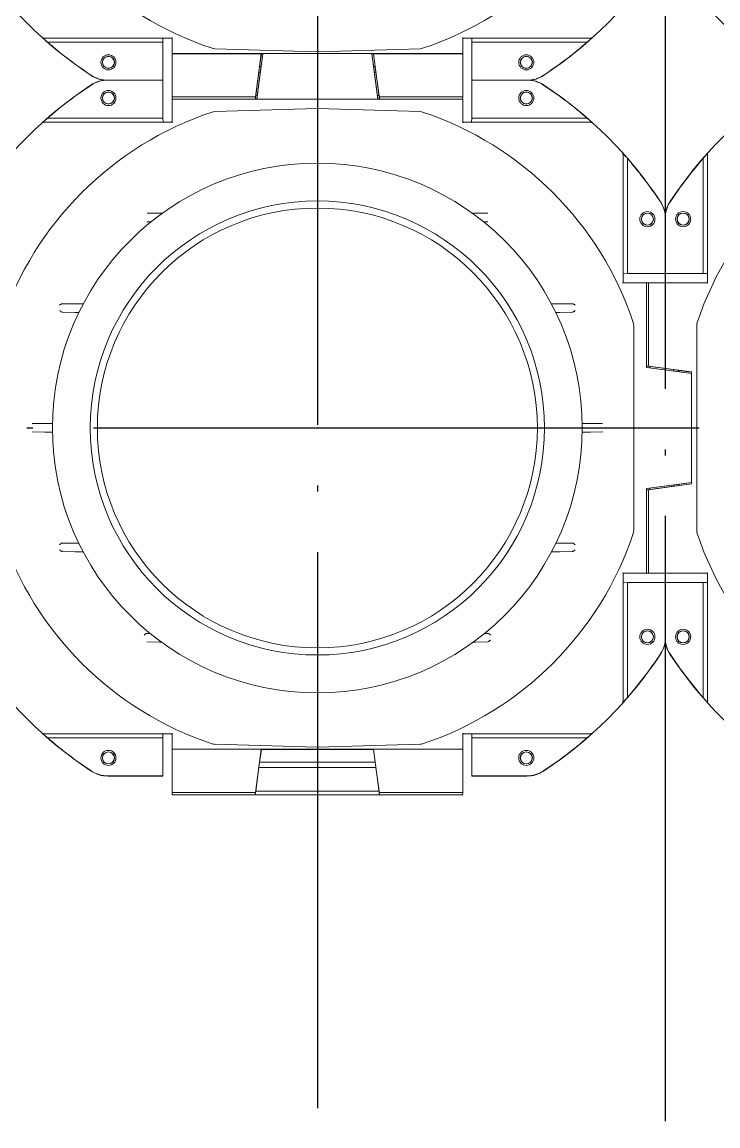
# Model space of a CAD drawing. Extents: x 3213259 to 3716512, y 332899 to 392399.
# Drawn here: x 3423838 to 3424527, y 370825 to 371919 of the extents above; entities that cross this region are included whole.
import ezdxf

# ---------------------------------------------------------------- set-up
doc = ezdxf.new("R2010")
doc.units = 0
doc.header["$LTSCALE"] = 1000
doc.header["$MEASUREMENT"] = 0
doc.linetypes.add('DOTE', pattern=[2.42, 2, -0.2, 0.02, -0.2])
doc.layers.add('DOTE', color=1, linetype='DOTE')
doc.layers.add('Visible Edges(Roxtec)', color=7, linetype='Continuous', lineweight=18)

msp = doc.modelspace()

# ---------------------------------------------------------------- linework, layer by layer
at = {"layer": 'DOTE', "ltscale": 0.3}
msp.add_line((3422456.723, 371516.865), (3428222.872, 371516.865), dxfattribs=at)
for points in [[(3424475.211, 373607.691), (3424475.211, 370227.465)], [(3424130.511, 373571.864), (3424130.511, 370842.691)]]:
    msp.add_lwpolyline(points, dxfattribs=at)
at = {"layer": 'Visible Edges(Roxtec)'}
for p, q in [((3423858.68, 371903.265), (3423858.71, 371903.265)), ((3423858.71, 371903.265), (3423986.511, 371903.265)), ((3423977.511, 371903.185), (3423977.511, 371903.265)), ((3423977.511, 371903.185), (3423977.511, 371899.108)), ((3423986.511, 371887.849), (3423986.511, 371903.865)), ((3424274.511, 371887.849), (3424274.511, 371903.865)), ((3424274.511, 371903.265), (3424402.312, 371903.265)), ((3424283.511, 371903.265), (3424283.511, 371903.185)), ((3424283.511, 371899.108), (3424283.511, 371903.185)), ((3424402.312, 371903.265), (3424402.342, 371903.265)), ((3423977.511, 371899.108), (3423863.19, 371899.108)), ((3423977.511, 371899.108), (3423977.511, 371895.124)), ((3423977.511, 371895.124), (3423977.511, 371894.605)), ((3423977.511, 371894.605), (3423977.511, 371861.448)), ((3424028.784, 371892.727), (3424130.249, 371889.773)), ((3424130.773, 371889.773), (3424232.237, 371892.727)), ((3424283.511, 371895.124), (3424283.511, 371899.108)), ((3424283.511, 371899.108), (3424397.831, 371899.108)), ((3424283.511, 371894.605), (3424283.511, 371895.124)), ((3424283.511, 371861.448), (3424283.511, 371894.605)), ((3423986.511, 371887.849), (3424130.511, 371887.871)), ((3423986.511, 371887.849), (3423986.537, 371887.822)), ((3423986.537, 371887.822), (3424074.873, 371887.822)), ((3423986.537, 371887.822), (3423986.537, 371845.065)), ((3424069.172, 371845.065), (3424074.873, 371887.822)), ((3424070.655, 371842.86), (3424076.65, 371887.822)), ((3424075.011, 371887.665), (3424073.331, 371875.065)), ((3424074.873, 371887.822), (3424075.011, 371887.665)), ((3424075.511, 371880.465), (3424074.911, 371875.965)), ((3424075.011, 371887.665), (3424076.598, 371887.665)), ((3424075.511, 371880.465), (3424076.617, 371887.793)), ((3424130.511, 371887.871), (3424274.511, 371887.849)), ((3424184.371, 371887.822), (3424190.366, 371842.86)), ((3424184.405, 371887.793), (3424185.511, 371880.465)), ((3424184.424, 371887.665), (3424186.011, 371887.665)), ((3424186.111, 371875.965), (3424185.511, 371880.465)), ((3424186.011, 371887.665), (3424186.148, 371887.822)), ((3424187.691, 371875.065), (3424186.011, 371887.665)), ((3424186.148, 371887.822), (3424274.484, 371887.822)), ((3424186.148, 371887.822), (3424191.849, 371845.065)), ((3424274.511, 371887.849), (3424274.484, 371887.822)), ((3424274.484, 371845.065), (3424274.484, 371887.822)), ((3424072.558, 371869.665), (3424069.438, 371846.265)), ((3424074.964, 371875.965), (3424070.564, 371842.965)), ((3424073.331, 371875.065), (3424072.558, 371869.665)), ((3424072.558, 371869.665), (3424074.124, 371869.665)), ((3424074.844, 371875.065), (3424073.331, 371875.065)), ((3424074.911, 371875.965), (3424074.964, 371875.965)), ((3424186.058, 371875.965), (3424186.111, 371875.965)), ((3424190.458, 371842.965), (3424186.058, 371875.965)), ((3424187.691, 371875.065), (3424186.178, 371875.065)), ((3424186.898, 371869.665), (3424188.464, 371869.665)), ((3424188.464, 371869.665), (3424187.691, 371875.065)), ((3424191.584, 371846.265), (3424188.464, 371869.665)), ((3423922.923, 371861.682), (3423977.511, 371861.682)), ((3423977.511, 371861.448), (3423922.923, 371861.448)), ((3423977.511, 371861.682), (3423977.511, 371828.525)), ((3424283.511, 371828.525), (3424283.511, 371861.682)), ((3424283.511, 371861.682), (3424338.098, 371861.682)), ((3424338.098, 371861.448), (3424283.511, 371861.448)), ((3424069.172, 371845.065), (3423986.537, 371845.065)), ((3423986.537, 371845.065), (3423986.575, 371842.898)), ((3424068.922, 371842.898), (3424069.172, 371845.065)), ((3424069.438, 371846.265), (3424069.056, 371842.965)), ((3424071.004, 371846.265), (3424069.438, 371846.265)), ((3424191.584, 371846.265), (3424190.018, 371846.265)), ((3424191.965, 371842.965), (3424191.584, 371846.265)), ((3424191.849, 371845.065), (3424192.1, 371842.898)), ((3424274.484, 371845.065), (3424191.849, 371845.065)), ((3424274.446, 371842.898), (3424274.484, 371845.065)), ((3423986.511, 371842.834), (3423986.575, 371842.898)), ((3423986.511, 371842.834), (3423986.511, 371819.265)), ((3423986.511, 371842.834), (3424130.511, 371842.812)), ((3424068.998, 371842.965), (3424070.564, 371842.965)), ((3424070.564, 371842.965), (3424070.655, 371842.86)), ((3424070.655, 371842.86), (3424190.366, 371842.86)), ((3424130.511, 371842.812), (3424274.511, 371842.834)), ((3424190.366, 371842.86), (3424190.458, 371842.965)), ((3424190.458, 371842.965), (3424192.024, 371842.965)), ((3424274.511, 371842.834), (3424274.446, 371842.898)), ((3424274.511, 371842.834), (3424274.511, 371819.265)), ((3423977.511, 371824.022), (3423863.19, 371824.022)), ((3423977.511, 371828.525), (3423977.511, 371828.006)), ((3423977.511, 371828.006), (3423977.511, 371824.022)), ((3423977.511, 371824.022), (3423977.757, 371819.945)), ((3424130.249, 371833.357), (3424028.784, 371830.403)), ((3424232.237, 371830.403), (3424130.773, 371833.357)), ((3424283.264, 371819.945), (3424283.511, 371824.022)), ((3424283.511, 371828.006), (3424283.511, 371828.525)), ((3424283.511, 371824.022), (3424283.511, 371828.006)), ((3424283.511, 371824.022), (3424397.831, 371824.022)), ((3423858.71, 371819.865), (3423858.68, 371819.865)), ((3423986.511, 371819.865), (3423858.71, 371819.865)), ((3424402.312, 371819.865), (3424274.511, 371819.865)), ((3424402.342, 371819.865), (3424402.312, 371819.865)), ((3424433.511, 371788.673), (3424433.511, 371788.696)), ((3424433.511, 371660.867), (3424433.511, 371788.673)), ((3424437.668, 371669.865), (3424437.668, 371784.185)), ((3424512.754, 371669.865), (3424512.754, 371784.185)), ((3424516.911, 371788.696), (3424516.911, 371788.673)), ((3424516.911, 371788.673), (3424516.911, 371660.867)), ((3423974.195, 371729.629), (3423961.739, 371729.629)), ((3423974.195, 371729.629), (3423976.765, 371729.629)), ((3424284.256, 371729.629), (3424286.826, 371729.629)), ((3424299.283, 371729.629), (3424286.826, 371729.629)), ((3423961.7, 371721.147), (3423965.537, 371721.046)), ((3424295.484, 371721.046), (3424299.322, 371721.147)), ((3424475.094, 371669.865), (3424475.094, 371724.452)), ((3424475.327, 371724.452), (3424475.327, 371669.865)), ((3424449.111, 371660.865), (3424432.916, 371660.867)), ((3424437.668, 371669.865), (3424433.591, 371669.618)), ((3424441.651, 371669.865), (3424437.668, 371669.865)), ((3424442.171, 371669.865), (3424441.651, 371669.865)), ((3424475.327, 371669.865), (3424442.171, 371669.865)), ((3424456.506, 371660.865), (3424449.111, 371660.865)), ((3424456.506, 371576.72), (3424456.506, 371660.865)), ((3424456.506, 371660.865), (3424456.544, 371660.827)), ((3424458.711, 371660.865), (3424456.544, 371660.827)), ((3424501.311, 371660.865), (3424458.711, 371660.865)), ((3424458.711, 371578.045), (3424458.711, 371660.865)), ((3424508.251, 371669.865), (3424475.094, 371669.865)), ((3424501.311, 371660.865), (3424517.506, 371660.867)), ((3424508.77, 371669.865), (3424508.251, 371669.865)), ((3424512.754, 371669.865), (3424508.77, 371669.865)), ((3424516.83, 371669.865), (3424512.754, 371669.865)), ((3424516.83, 371669.865), (3424516.911, 371669.865)), ((3423878.041, 371640.023), (3423877.742, 371640.023)), ((3423890.718, 371640.023), (3423878.041, 371640.023)), ((3423890.718, 371640.023), (3423894.927, 371640.023)), ((3423898.695, 371640.023), (3423894.927, 371640.023)), ((3424366.095, 371640.023), (3424362.326, 371640.023)), ((3424366.095, 371640.023), (3424370.303, 371640.023)), ((3424382.98, 371640.023), (3424370.303, 371640.023)), ((3424383.28, 371640.023), (3424382.98, 371640.023)), ((3423877.702, 371631.747), (3423877.701, 371631.747)), ((3423877.702, 371631.747), (3423878.002, 371631.739)), ((3423878.002, 371631.739), (3423890.679, 371631.407)), ((3423894.274, 371631.313), (3423890.679, 371631.407)), ((3424370.342, 371631.407), (3424366.748, 371631.313)), ((3424370.342, 371631.407), (3424383.02, 371631.739)), ((3424383.02, 371631.739), (3424383.319, 371631.747)), ((3424383.32, 371631.747), (3424383.319, 371631.747)), ((3424444.011, 371415.274), (3424444.011, 371618.456)), ((3424506.411, 371618.456), (3424506.411, 371415.274)), ((3424456.611, 371576.812), (3424456.506, 371576.72)), ((3424456.506, 371576.72), (3424501.311, 371570.746)), ((3424456.544, 371578.296), (3424458.711, 371578.045)), ((3424456.611, 371578.219), (3424456.611, 371576.812)), ((3424459.911, 371577.779), (3424456.611, 371578.161)), ((3424489.611, 371572.412), (3424456.611, 371576.812)), ((3424458.711, 371578.045), (3424501.311, 371572.365)), ((3424459.911, 371576.372), (3424459.911, 371577.779)), ((3424483.311, 371574.659), (3424459.911, 371577.779)), ((3424483.311, 371574.659), (3424483.311, 371573.252)), ((3424488.711, 371573.886), (3424483.311, 371574.659)), ((3424501.154, 371572.227), (3424488.711, 371573.886)), ((3424488.711, 371572.532), (3424488.711, 371573.886)), ((3424489.611, 371572.465), (3424489.611, 371572.412)), ((3424494.111, 371571.865), (3424489.611, 371572.465)), ((3424501.279, 371570.783), (3424494.111, 371571.865)), ((3424501.311, 371572.365), (3424501.154, 371572.227)), ((3424501.154, 371572.227), (3424501.154, 371570.802)), ((3424501.311, 371461.365), (3424501.311, 371572.365)), ((3423860.42, 371521.365), (3423847.865, 371521.365)), ((3423860.42, 371521.365), (3423864.629, 371521.365)), ((3423868.049, 371521.365), (3423864.629, 371521.365)), ((3424396.393, 371521.365), (3424392.972, 371521.365)), ((3424396.393, 371521.365), (3424400.601, 371521.365)), ((3424413.156, 371521.365), (3424400.601, 371521.365)), ((3423847.826, 371513.158), (3423860.381, 371512.829)), ((3423864.589, 371512.719), (3423860.381, 371512.829)), ((3423864.589, 371512.719), (3423868.045, 371512.628)), ((3424392.977, 371512.628), (3424396.432, 371512.719)), ((3424400.641, 371512.829), (3424396.432, 371512.719)), ((3424400.641, 371512.829), (3424413.196, 371513.158)), ((3424501.311, 371462.983), (3424456.506, 371457.009)), ((3424494.111, 371461.865), (3424501.279, 371462.947)), ((3424501.154, 371462.928), (3424501.154, 371461.502)), ((3424456.506, 371372.865), (3424456.506, 371457.009)), ((3424456.506, 371457.009), (3424456.611, 371456.918)), ((3424458.711, 371455.685), (3424456.544, 371455.434)), ((3424456.611, 371456.918), (3424489.611, 371461.318)), ((3424456.611, 371456.918), (3424456.611, 371455.511)), ((3424456.611, 371455.569), (3424459.911, 371455.951)), ((3424501.311, 371461.365), (3424458.711, 371455.685)), ((3424458.711, 371372.865), (3424458.711, 371455.685)), ((3424459.911, 371455.951), (3424483.311, 371459.071)), ((3424459.911, 371455.951), (3424459.911, 371457.358)), ((3424483.311, 371460.478), (3424483.311, 371459.071)), ((3424483.311, 371459.071), (3424488.711, 371459.843)), ((3424488.711, 371459.843), (3424501.154, 371461.502)), ((3424488.711, 371459.843), (3424488.711, 371461.198)), ((3424489.611, 371461.265), (3424494.111, 371461.865)), ((3424489.611, 371461.318), (3424489.611, 371461.265)), ((3424501.154, 371461.502), (3424501.311, 371461.365)), ((3423878.041, 371402.707), (3423877.742, 371402.707)), ((3423890.718, 371402.707), (3423878.041, 371402.707)), ((3423890.718, 371402.707), (3423894.133, 371402.707)), ((3424366.888, 371402.707), (3424370.303, 371402.707)), ((3424382.98, 371402.707), (3424370.303, 371402.707)), ((3424383.28, 371402.707), (3424382.98, 371402.707)), ((3423877.702, 371394.557), (3423877.701, 371394.557)), ((3423877.702, 371394.557), (3423878.002, 371394.549)), ((3423878.002, 371394.549), (3423890.679, 371394.217)), ((3423894.888, 371394.107), (3423890.679, 371394.217)), ((3423894.888, 371394.107), (3423898.534, 371394.011)), ((3424362.487, 371394.011), (3424366.134, 371394.107)), ((3424370.342, 371394.217), (3424366.134, 371394.107)), ((3424370.342, 371394.217), (3424383.02, 371394.549)), ((3424383.02, 371394.549), (3424383.319, 371394.557)), ((3424383.32, 371394.557), (3424383.319, 371394.557)), ((3424449.111, 371372.865), (3424432.916, 371372.862)), ((3424433.511, 371245.057), (3424433.511, 371372.863)), ((3424433.591, 371364.111), (3424437.668, 371363.865)), ((3424437.668, 371363.865), (3424437.668, 371249.544)), ((3424437.668, 371363.865), (3424441.651, 371363.865)), ((3424441.651, 371363.865), (3424442.171, 371363.865)), ((3424442.171, 371363.865), (3424475.327, 371363.865)), ((3424449.111, 371372.865), (3424456.506, 371372.865)), ((3424456.544, 371372.903), (3424456.506, 371372.865)), ((3424456.544, 371372.903), (3424458.711, 371372.865)), ((3424458.711, 371372.865), (3424501.311, 371372.865)), ((3424475.094, 371309.277), (3424475.094, 371363.865)), ((3424475.094, 371363.865), (3424508.251, 371363.865)), ((3424475.327, 371363.865), (3424475.327, 371309.277)), ((3424501.311, 371372.865), (3424517.506, 371372.862)), ((3424508.251, 371363.865), (3424508.77, 371363.865)), ((3424508.77, 371363.865), (3424512.754, 371363.865)), ((3424512.754, 371363.865), (3424516.83, 371363.865)), ((3424512.754, 371363.865), (3424512.754, 371249.544)), ((3424516.911, 371363.865), (3424516.83, 371363.865)), ((3424516.911, 371372.863), (3424516.911, 371245.057)), ((3423961.701, 371313.101), (3423961.401, 371313.101)), ((3423965.022, 371313.101), (3423961.701, 371313.101)), ((3424299.321, 371313.101), (3424295.999, 371313.101)), ((3424299.62, 371313.101), (3424299.321, 371313.101)), ((3423961.7, 371304.963), (3423974.156, 371304.637)), ((3423976.096, 371304.586), (3423974.156, 371304.637)), ((3424286.866, 371304.637), (3424284.926, 371304.586)), ((3424286.866, 371304.637), (3424299.322, 371304.963)), ((3424433.511, 371245.034), (3424433.511, 371245.057)), ((3424516.911, 371245.057), (3424516.911, 371245.034)), ((3423858.68, 371213.865), (3423858.71, 371213.865)), ((3423858.71, 371213.865), (3423986.511, 371213.865)), ((3423977.511, 371213.785), (3423977.511, 371213.865)), ((3423977.511, 371213.785), (3423977.511, 371209.708)), ((3423986.511, 371198.449), (3423986.511, 371214.465)), ((3424274.511, 371198.449), (3424274.511, 371214.465)), ((3424274.511, 371213.865), (3424402.312, 371213.865)), ((3424283.511, 371213.865), (3424283.511, 371213.785)), ((3424283.511, 371209.708), (3424283.511, 371213.785)), ((3424402.312, 371213.865), (3424402.342, 371213.865)), ((3423977.511, 371209.708), (3423863.19, 371209.708)), ((3423977.511, 371209.708), (3423977.511, 371205.724)), ((3423977.511, 371205.724), (3423977.511, 371205.205)), ((3423977.511, 371205.205), (3423977.511, 371172.048)), ((3424028.784, 371203.327), (3424130.249, 371200.373)), ((3424130.773, 371200.373), (3424232.237, 371203.327)), ((3424283.511, 371205.724), (3424283.511, 371209.708)), ((3424283.511, 371209.708), (3424397.831, 371209.708)), ((3424283.511, 371205.205), (3424283.511, 371205.724)), ((3424283.511, 371172.048), (3424283.511, 371205.205)), ((3423986.511, 371198.449), (3424130.511, 371198.471)), ((3423986.511, 371198.449), (3423986.537, 371198.422)), ((3423986.537, 371198.422), (3424074.873, 371198.422)), ((3423986.537, 371198.422), (3423986.537, 371155.665)), ((3424069.172, 371155.665), (3424074.873, 371198.422)), ((3424075.011, 371198.265), (3424073.331, 371185.665)), ((3424074.873, 371198.422), (3424075.011, 371198.265)), ((3424075.011, 371198.265), (3424186.011, 371198.265)), ((3424130.511, 371198.471), (3424274.511, 371198.449)), ((3424186.011, 371198.265), (3424186.148, 371198.422)), ((3424187.691, 371185.665), (3424186.011, 371198.265)), ((3424186.148, 371198.422), (3424274.484, 371198.422)), ((3424186.148, 371198.422), (3424191.849, 371155.665)), ((3424274.511, 371198.449), (3424274.484, 371198.422)), ((3424274.484, 371155.665), (3424274.484, 371198.422)), ((3424072.558, 371180.265), (3424069.438, 371156.865)), ((3424073.331, 371185.665), (3424072.558, 371180.265)), ((3424072.558, 371180.265), (3424188.464, 371180.265)), ((3424187.691, 371185.665), (3424073.331, 371185.665)), ((3424188.464, 371180.265), (3424187.691, 371185.665)), ((3424191.584, 371156.865), (3424188.464, 371180.265)), ((3423977.511, 371172.048), (3423922.923, 371172.048)), ((3423977.511, 371171.865), (3423922.923, 371171.865)), ((3423977.511, 371171.865), (3423977.511, 371172.048)), ((3424283.511, 371172.048), (3424283.511, 371171.865)), ((3424338.098, 371172.048), (3424283.511, 371172.048)), ((3424338.098, 371171.865), (3424283.511, 371171.865)), ((3424069.438, 371156.865), (3424069.021, 371153.265)), ((3424191.584, 371156.865), (3424069.438, 371156.865)), ((3424192, 371153.265), (3424191.584, 371156.865)), ((3424069.172, 371155.665), (3423986.537, 371155.665)), ((3423986.537, 371155.665), (3423986.579, 371153.265)), ((3424061.211, 371153.265), (3423986.579, 371153.265)), ((3424061.211, 371153.265), (3424068.895, 371153.265)), ((3424068.895, 371153.265), (3424069.172, 371155.665)), ((3424068.895, 371153.265), (3424069.021, 371153.265)), ((3424069.021, 371153.265), (3424192, 371153.265)), ((3424191.849, 371155.665), (3424192.127, 371153.265)), ((3424274.484, 371155.665), (3424191.849, 371155.665)), ((3424192, 371153.265), (3424192.127, 371153.265)), ((3424192.127, 371153.265), (3424199.811, 371153.265)), ((3424274.442, 371153.265), (3424199.811, 371153.265)), ((3424274.442, 371153.265), (3424274.484, 371155.665))]:
    msp.add_line(p, q, dxfattribs=at)
for centre, radius in [((3423923.511, 371879.265), 7.5), ((3423923.511, 371879.265), 6), ((3423923.511, 371879.265), 5.88), ((3424337.511, 371879.265), 7.5), ((3424337.511, 371879.265), 6), ((3424337.511, 371879.265), 5.88), ((3423923.511, 371843.865), 7.5), ((3423923.511, 371843.865), 6), ((3423923.511, 371843.865), 5.88), ((3424337.511, 371843.865), 7.5), ((3424337.511, 371843.865), 6), ((3424337.511, 371843.865), 5.88), ((3424130.511, 371516.865), 262.5), ((3424130.511, 371516.865), 225), ((3424130.511, 371516.865), 217.95), ((3424457.511, 371723.865), 7.5), ((3424457.511, 371723.865), 6), ((3424457.511, 371723.865), 5.88), ((3424492.911, 371723.865), 7.5), ((3424492.911, 371723.865), 6), ((3424492.911, 371723.865), 5.88), ((3424457.511, 371309.865), 7.5), ((3424457.511, 371309.865), 6), ((3424457.511, 371309.865), 5.88), ((3424492.911, 371309.865), 7.5), ((3424492.911, 371309.865), 6), ((3424492.911, 371309.865), 5.88), ((3423923.511, 371189.865), 7.5), ((3423923.511, 371189.865), 6), ((3423923.511, 371189.865), 5.88), ((3424337.511, 371189.865), 7.5), ((3424337.511, 371189.865), 6), ((3424337.511, 371189.865), 5.88)]:
    msp.add_circle(centre, radius, dxfattribs=at)
for centre, radius, start, end in [((3424130.511, 372206.265), 330, 198.450374, 251.573396), ((3424130.511, 372206.265), 330, 288.426604, 341.549626), ((3424819.911, 372206.265), 330, 198.450374, 251.573396), ((3424130.511, 372206.265), 407.25, 213.385197, 236.614803), ((3424130.511, 372206.265), 407.25, 303.385197, 326.614803), ((3424819.911, 372206.265), 407.25, 213.385197, 236.614803), ((3424130.511, 372206.265), 407.067, 229.962582, 236.614803), ((3424029.046, 371901.723), 9, 251.573396, 268.33235), ((3424130.511, 371898.769), 9, 268.33235, 270.000003), ((3424130.511, 371898.769), 9, 270.000003, 271.66765), ((3424231.976, 371901.723), 9, 271.66765, 288.426604), ((3424130.511, 372206.265), 407.067, 303.385197, 310.037418), ((3424130.511, 371516.865), 407.25, 123.385197, 146.614803), ((3424130.511, 371516.865), 407.067, 123.385197, 130.037418), ((3423922.923, 371891.265), 30, 236.614803, 261.890386), ((3423922.923, 371831.865), 30, 98.109614, 123.385197), ((3423922.923, 371891.265), 29.817, 236.614803, 270), ((3423922.923, 371831.865), 29.817, 90, 123.385197), ((3424338.098, 371891.265), 29.817, 270, 303.385197), ((3424338.098, 371831.865), 29.817, 56.614803, 90), ((3424338.098, 371891.265), 30, 278.109614, 303.385197), ((3424338.098, 371831.865), 30, 56.614803, 81.890386), ((3424130.511, 371516.865), 407.067, 49.962582, 56.614803), ((3424130.511, 371516.865), 407.25, 33.385197, 56.614803), ((3424819.911, 371516.865), 407.25, 123.385197, 146.614803), ((3424130.511, 371516.865), 330, 108.426604, 161.549626), ((3424029.046, 371821.407), 9, 91.66765, 108.426604), ((3424130.511, 371824.361), 9, 89.999997, 91.66765), ((3424130.511, 371824.361), 9, 88.33235, 89.999997), ((3424231.976, 371821.407), 9, 71.573396, 88.33235), ((3424130.511, 371516.865), 330, 18.450374, 71.573396), ((3424819.911, 371516.865), 330, 108.426604, 161.549626), ((3424130.511, 371516.865), 407.067, 33.385197, 40.037418), ((3424819.911, 371516.865), 407.067, 139.962582, 146.614803), ((3424445.511, 371724.452), 29.817, 0, 33.385197), ((3424445.511, 371724.452), 30, 8.109614, 33.385197), ((3424504.911, 371724.452), 29.817, 146.614803, 180), ((3424504.911, 371724.452), 30, 146.614803, 171.890386), ((3424435.011, 371618.456), 9, 0, 18.450374), ((3424515.411, 371618.456), 9, 161.549626, 180), ((3424130.511, 371516.865), 330, 198.450374, 251.573396), ((3424130.511, 371516.865), 330, 288.426604, 341.549626), ((3424435.011, 371415.274), 9, 341.549626, 0), ((3424515.411, 371415.274), 9, 180, 198.450374), ((3424819.911, 371516.865), 330, 198.450374, 251.573396), ((3424445.511, 371309.277), 29.817, 326.614803, 0), ((3424504.911, 371309.277), 29.817, 180, 213.385197), ((3424445.511, 371309.277), 30, 326.614803, 351.890386), ((3424504.911, 371309.277), 30, 188.109614, 213.385197), ((3424130.511, 371516.865), 407.25, 213.385197, 236.614803), ((3424130.511, 371516.865), 407.25, 303.385197, 326.614803), ((3424130.511, 371516.865), 407.067, 319.962582, 326.614803), ((3424819.911, 371516.865), 407.25, 213.385197, 236.614803), ((3424819.911, 371516.865), 407.067, 213.385197, 220.037418), ((3424130.511, 371516.865), 407.067, 229.962582, 236.614803), ((3424029.046, 371212.323), 9, 251.573396, 268.33235), ((3424130.511, 371209.369), 9, 268.33235, 270.000003), ((3424130.511, 371209.369), 9, 270.000003, 271.66765), ((3424231.976, 371212.323), 9, 271.66765, 288.426604), ((3424130.511, 371516.865), 407.067, 303.385197, 310.037418), ((3423922.923, 371201.865), 30, 236.614803, 270), ((3423922.923, 371201.865), 29.817, 236.614803, 270), ((3424338.098, 371201.865), 29.817, 270, 303.385197), ((3424338.098, 371201.865), 30, 270, 303.385197)]:
    msp.add_arc(centre, radius, start, end, dxfattribs=at)
for centre, major_axis, ratio, start_param, end_param in [((3423859.374, 371902.643), (0.694, -0.622), 0.01147245, 3.12909082, 3.64277929), ((3423857.57, 371904.287), (1.14, -1.022), 0.00892803, 6.27322771, 6.29106292), ((3424130.511, 372194.224), (0, 398.27), 0.99954288, 2.39022938, 2.40534652), ((3424130.511, 372194.224), (0, 398.27), 0.99954288, 3.87783879, 3.89295593), ((3424401.648, 371902.643), (0.694, 0.622), 0.01147245, 5.78199874, 6.29568722), ((3424403.452, 371904.288), (1.141, 1.023), 0.00892647, 3.13371641, 3.15154848), ((3424130.511, 372218.868), (0, 416.86), 0.99954288, 2.44505528, 2.46008649), ((3424130.511, 372218.868), (0, 416.86), 0.99954288, 3.82309882, 3.83813003), ((3424130.511, 371528.906), (0, 398.27), 0.99954288, 0.73624613, 0.75136327), ((3424130.511, 371504.262), (0, 416.86), 0.99954288, 0.68150616, 0.69653738), ((3424130.511, 371504.262), (0, 416.86), 0.99954288, 5.58664793, 5.60167915), ((3424130.511, 371528.906), (0, 398.27), 0.99954288, 5.53182203, 5.54693917), ((3423859.374, 371820.487), (0.694, 0.622), 0.01147245, 2.6404061, 3.15409457), ((3423857.571, 371818.843), (1.139, 1.022), 0.00893066, 6.2753053, 6.29314582), ((3423977.747, 371820.465), (0.018, -0.6), 0.01743912, 5.75905917, 6.28265787), ((3424283.275, 371820.465), (0.018, 0.6), 0.01743912, 3.14212014, 3.6657188), ((3424401.648, 371820.487), (0.694, -0.622), 0.01147245, 6.27068339, 6.7843719), ((3424403.452, 371818.843), (1.14, -1.022), 0.00892843, 3.13163464, 3.14947062), ((3424434.133, 371788.002), (0.622, -0.694), 0.01147245, 2.64040605, 3.15409461), ((3424142.552, 371516.865), (398.27, 0), 0.99954288, 0.73624613, 0.75136327), ((3424117.908, 371516.865), (416.86, 0), 0.99954288, 0.68150616, 0.69653738), ((3424832.514, 371516.865), (416.86, 0), 0.99954288, 2.44505528, 2.46008649), ((3424807.87, 371516.865), (398.27, 0), 0.99954288, 2.39022938, 2.40534652), ((3424516.289, 371788.002), (0.622, 0.694), 0.01147245, 6.27068339, 6.7843719), ((3424434.111, 371669.629), (-0.6, -0.018), 0.01743912, 5.75905913, 6.28265789), ((3424434.111, 371364.101), (0.6, -0.018), 0.01743912, 3.14212007, 3.66571884), ((3424117.908, 371516.865), (416.86, 0), 0.99954288, 5.58664793, 5.60167915), ((3424832.514, 371516.865), (416.86, 0), 0.99954288, 3.82309882, 3.83813003), ((3424434.133, 371245.728), (0.622, 0.694), 0.01147245, 3.12909074, 3.6427792), ((3424142.552, 371516.865), (398.27, 0), 0.99954288, 5.53182203, 5.54693917), ((3424807.87, 371516.865), (398.27, 0), 0.99954288, 3.87783879, 3.89295593), ((3424516.289, 371245.728), (0.622, -0.694), 0.01147245, 5.78199872, 6.29568722), ((3423859.374, 371213.243), (0.694, -0.622), 0.01147245, 3.12909082, 3.64277925), ((3423857.57, 371214.887), (1.14, -1.022), 0.00892803, 6.27322771, 6.29106292), ((3424130.511, 371504.824), (0, 398.27), 0.99954288, 2.39022938, 2.40534652), ((3424130.511, 371504.824), (0, 398.27), 0.99954288, 3.87783879, 3.89295593), ((3424401.648, 371213.243), (0.694, 0.622), 0.01147245, 5.78199871, 6.29568725), ((3424403.452, 371214.888), (1.141, 1.023), 0.00892647, 3.13371644, 3.15154852), ((3424130.511, 371529.468), (0, 416.86), 0.99954288, 2.44505528, 2.46008649), ((3424130.511, 371529.468), (0, 416.86), 0.99954288, 3.82309882, 3.83813003)]:
    msp.add_ellipse(centre, major_axis=major_axis, ratio=ratio, start_param=start_param, end_param=end_param, dxfattribs=at)
for points, knots in [([(3423858.71, 371903.265), (3423858.71, 371903.266), (3423858.714, 371903.277), (3423858.729, 371903.314), (3423858.739, 371903.341), (3423858.762, 371903.406), (3423858.78, 371903.46), (3423858.832, 371903.595), (3423858.852, 371903.646), (3423858.893, 371903.75), (3423858.913, 371903.805), (3423858.934, 371903.862), (3423858.934, 371903.863), (3423858.935, 371903.865)], [-0.047196533, -0.047196533, -0.047196533, -0.047196533, -0.0349964202, -0.0349964202, -0.0226538962, -0.0226538962, -0.0116623451, -0.0116623451, -0.0058735568, -0.0058735568, 0, 0, 0.0001553249, 0.0001553249, 0.0001553249, 0.0001553249]), ([(3424402.087, 371903.865), (3424402.087, 371903.863), (3424402.088, 371903.862), (3424402.108, 371903.805), (3424402.129, 371903.75), (3424402.169, 371903.646), (3424402.189, 371903.596), (3424402.241, 371903.46), (3424402.259, 371903.406), (3424402.283, 371903.341), (3424402.293, 371903.314), (3424402.307, 371903.277), (3424402.311, 371903.266), (3424402.311, 371903.265)], [-0.0231312, -0.0231312, -0.0231312, -0.0231312, -0.0230553436, -0.0230553436, -0.0201869941, -0.0201869941, -0.017360303, -0.017360303, -0.0119908105, -0.0119908105, -0.0059605972, -0.0059605972, 0, 0, 0, 0]), ([(3423868.65, 371894.605), (3423868.647, 371894.607), (3423868.643, 371894.61), (3423868.548, 371894.69), (3423868.448, 371894.774), (3423868.257, 371894.933), (3423868.166, 371895.008), (3423868.069, 371895.088), (3423868.046, 371895.107), (3423868.024, 371895.124)], [0.1165772341, 0.1165772341, 0.1165772341, 0.1165772341, 0.1169914965, 0.1169914965, 0.1290440038, 0.1290440038, 0.1410965112, 0.1410965112, 0.1449615757, 0.1449615757, 0.1449615757, 0.1449615757]), ([(3424392.997, 371895.124), (3424392.976, 371895.107), (3424392.952, 371895.088), (3424392.855, 371895.008), (3424392.765, 371894.933), (3424392.574, 371894.774), (3424392.474, 371894.69), (3424392.378, 371894.61), (3424392.375, 371894.607), (3424392.372, 371894.605)], [0.0891409818, 0.0891409818, 0.0891409818, 0.0891409818, 0.0930060462, 0.0930060462, 0.1050585536, 0.1050585536, 0.117111061, 0.117111061, 0.1175253233, 0.1175253233, 0.1175253233, 0.1175253233]), ([(3423868.024, 371828.006), (3423868.046, 371828.023), (3423868.069, 371828.042), (3423868.166, 371828.122), (3423868.257, 371828.197), (3423868.448, 371828.356), (3423868.548, 371828.44), (3423868.643, 371828.52), (3423868.647, 371828.522), (3423868.65, 371828.525)], [0.0891409818, 0.0891409818, 0.0891409818, 0.0891409818, 0.0930060462, 0.0930060462, 0.1050585536, 0.1050585536, 0.117111061, 0.117111061, 0.1175253233, 0.1175253233, 0.1175253233, 0.1175253233]), ([(3424392.372, 371828.525), (3424392.375, 371828.522), (3424392.378, 371828.52), (3424392.474, 371828.44), (3424392.574, 371828.356), (3424392.765, 371828.197), (3424392.855, 371828.122), (3424392.952, 371828.042), (3424392.976, 371828.023), (3424392.997, 371828.006)], [0.0385004422, 0.0385004422, 0.0385004422, 0.0385004422, 0.0389147045, 0.0389147045, 0.0509672119, 0.0509672119, 0.0630197192, 0.0630197192, 0.0668847837, 0.0668847837, 0.0668847837, 0.0668847837]), ([(3423858.935, 371819.265), (3423858.934, 371819.266), (3423858.934, 371819.268), (3423858.913, 371819.325), (3423858.893, 371819.379), (3423858.852, 371819.484), (3423858.832, 371819.534), (3423858.78, 371819.67), (3423858.762, 371819.724), (3423858.739, 371819.789), (3423858.729, 371819.816), (3423858.714, 371819.853), (3423858.71, 371819.863), (3423858.71, 371819.865)], [-0.0231304836, -0.0231304836, -0.0231304836, -0.0231304836, -0.0230546101, -0.0230546101, -0.0201864628, -0.0201864628, -0.0173596955, -0.0173596955, -0.0119903355, -0.0119903355, -0.0059603634, -0.0059603634, 0, 0, 0, 0]), ([(3424402.311, 371819.865), (3424402.311, 371819.863), (3424402.307, 371819.853), (3424402.293, 371819.816), (3424402.283, 371819.789), (3424402.259, 371819.724), (3424402.241, 371819.67), (3424402.189, 371819.534), (3424402.169, 371819.484), (3424402.129, 371819.379), (3424402.108, 371819.325), (3424402.088, 371819.268), (3424402.087, 371819.266), (3424402.087, 371819.265)], [-0.0471877408, -0.0471877408, -0.0471877408, -0.0471877408, -0.0349898101, -0.0349898101, -0.0226494841, -0.0226494841, -0.0116600589, -0.0116600589, -0.0058726894, -0.0058726894, 0, 0, 0.0001552562, 0.0001552562, 0.0001552562, 0.0001552562]), ([(3424432.916, 371788.443), (3424432.917, 371788.443), (3424432.919, 371788.444), (3424432.976, 371788.464), (3424433.03, 371788.485), (3424433.135, 371788.526), (3424433.185, 371788.546), (3424433.319, 371788.598), (3424433.373, 371788.617), (3424433.437, 371788.641), (3424433.464, 371788.652), (3424433.5, 371788.667), (3424433.51, 371788.672), (3424433.511, 371788.673)], [-0.0231157801, -0.0231157801, -0.0231157801, -0.0231157801, -0.0230399588, -0.0230399588, -0.0201725462, -0.0201725462, -0.0173465768, -0.0173465768, -0.0119779993, -0.0119779993, -0.0059542023, -0.0059542023, 0, 0, 0, 0]), ([(3424433.511, 371788.673), (3424433.511, 371788.673), (3424433.511, 371788.673), (3424433.511, 371788.673), (3424433.511, 371788.673), (3424433.511, 371788.673)], [0.075897875308, 0.075897875308, 0.075897875308, 0.075897875308, 0.075942466203, 0.075942466203, 0.07620234844, 0.07620234844, 0.07620234844, 0.07620234844]), ([(3424516.911, 371788.673), (3424516.911, 371788.673), (3424516.911, 371788.673), (3424516.911, 371788.673), (3424516.911, 371788.673), (3424516.911, 371788.673)], [-0.07620234844, -0.07620234844, -0.07620234844, -0.07620234844, -0.075942466203, -0.075942466203, -0.075897875308, -0.075897875308, -0.075897875308, -0.075897875308]), ([(3424516.911, 371788.673), (3424516.912, 371788.672), (3424516.922, 371788.667), (3424516.958, 371788.652), (3424516.985, 371788.641), (3424517.048, 371788.617), (3424517.102, 371788.598), (3424517.237, 371788.546), (3424517.287, 371788.526), (3424517.391, 371788.485), (3424517.446, 371788.464), (3424517.503, 371788.444), (3424517.504, 371788.443), (3424517.506, 371788.443)], [-0.04716655, -0.04716655, -0.04716655, -0.04716655, -0.0349772371, -0.0349772371, -0.0226454418, -0.0226454418, -0.0116551681, -0.0116551681, -0.005870289, -0.005870289, 0, 0, 0.0001551788, 0.0001551788, 0.0001551788, 0.0001551788]), ([(3424441.651, 371779.351), (3424441.669, 371779.33), (3424441.688, 371779.307), (3424441.768, 371779.209), (3424441.843, 371779.119), (3424442.002, 371778.928), (3424442.085, 371778.828), (3424442.166, 371778.732), (3424442.168, 371778.729), (3424442.171, 371778.726)], [-0.0668847837, -0.0668847837, -0.0668847837, -0.0668847837, -0.0630197192, -0.0630197192, -0.0509672119, -0.0509672119, -0.0389147045, -0.0389147045, -0.0385004422, -0.0385004422, -0.0385004422, -0.0385004422]), ([(3424508.251, 371778.726), (3424508.253, 371778.729), (3424508.256, 371778.732), (3424508.336, 371778.828), (3424508.42, 371778.928), (3424508.579, 371779.119), (3424508.654, 371779.209), (3424508.734, 371779.307), (3424508.753, 371779.33), (3424508.77, 371779.351)], [-0.0394485314, -0.0394485314, -0.0394485314, -0.0394485314, -0.039034269, -0.039034269, -0.0269817617, -0.0269817617, -0.0149292543, -0.0149292543, -0.0110641898, -0.0110641898, -0.0110641898, -0.0110641898]), ([(3423875.144, 371638.523), (3423875.559, 371638.938), (3423876.067, 371639.429), (3423876.921, 371639.888), (3423877.36, 371640.023), (3423877.742, 371640.023)], [-0.3497791429, -0.3497791429, -0.3497791429, -0.3497791429, -0.2909977333, -0.2909977333, -0.25276612, -0.25276612, -0.25276612, -0.25276612]), ([(3424383.28, 371640.023), (3424383.662, 371640.023), (3424384.101, 371639.888), (3424384.955, 371639.429), (3424385.462, 371638.938), (3424385.878, 371638.523)], [-0.0970130228, -0.0970130228, -0.0970130228, -0.0970130228, -0.0587814096, -0.0587814096, 0, 0, 0, 0]), ([(3423877.702, 371631.747), (3423877.419, 371631.754), (3423877.118, 371631.824), (3423876.503, 371632.099), (3423876.242, 371632.283), (3423875.703, 371632.727), (3423875.415, 371633.03), (3423875.148, 371633.309), (3423875.146, 371633.311), (3423875.144, 371633.314)], [-0.0910255589, -0.0910255589, -0.0910255589, -0.0910255589, -0.0649303492, -0.0649303492, -0.0382878138, -0.0382878138, 0, 0, 0.0003347563, 0.0003347563, 0.0003347563, 0.0003347563]), ([(3424385.878, 371633.314), (3424385.875, 371633.311), (3424385.873, 371633.309), (3424385.606, 371633.03), (3424385.319, 371632.727), (3424384.78, 371632.283), (3424384.518, 371632.099), (3424383.903, 371631.824), (3424383.602, 371631.754), (3424383.319, 371631.747)], [-0.0984733688, -0.0984733688, -0.0984733688, -0.0984733688, -0.0981125494, -0.0981125494, -0.0568437557, -0.0568437557, -0.0281269084, -0.0281269084, 0, 0, 0, 0]), ([(3423875.144, 371401.207), (3423875.559, 371401.623), (3423876.067, 371402.113), (3423876.921, 371402.573), (3423877.36, 371402.707), (3423877.742, 371402.707)], [-0.3497791429, -0.3497791429, -0.3497791429, -0.3497791429, -0.2909977333, -0.2909977333, -0.25276612, -0.25276612, -0.25276612, -0.25276612]), ([(3424383.28, 371402.707), (3424383.662, 371402.707), (3424384.101, 371402.573), (3424384.955, 371402.113), (3424385.462, 371401.623), (3424385.878, 371401.207)], [-0.0970130228, -0.0970130228, -0.0970130228, -0.0970130228, -0.0587814096, -0.0587814096, 0, 0, 0, 0]), ([(3423877.702, 371394.557), (3423877.419, 371394.564), (3423877.118, 371394.634), (3423876.503, 371394.909), (3423876.242, 371395.093), (3423875.703, 371395.537), (3423875.415, 371395.84), (3423875.148, 371396.119), (3423875.146, 371396.121), (3423875.144, 371396.124)], [-0.0910228015, -0.0910228015, -0.0910228015, -0.0910228015, -0.0649281913, -0.0649281913, -0.0382867783, -0.0382867783, 0, 0, 0.0003347701, 0.0003347701, 0.0003347701, 0.0003347701]), ([(3424385.878, 371396.124), (3424385.875, 371396.121), (3424385.873, 371396.119), (3424385.606, 371395.84), (3424385.319, 371395.537), (3424384.78, 371395.093), (3424384.518, 371394.909), (3424383.903, 371394.634), (3424383.602, 371394.564), (3424383.319, 371394.557)], [-0.0984724801, -0.0984724801, -0.0984724801, -0.0984724801, -0.0981116378, -0.0981116378, -0.0568430941, -0.0568430941, -0.0281268533, -0.0281268533, 0, 0, 0, 0]), ([(3423958.803, 371311.601), (3423959.219, 371312.017), (3423959.726, 371312.507), (3423960.58, 371312.966), (3423961.019, 371313.101), (3423961.401, 371313.101)], [-0.3497791429, -0.3497791429, -0.3497791429, -0.3497791429, -0.2909977333, -0.2909977333, -0.25276612, -0.25276612, -0.25276612, -0.25276612]), ([(3424299.62, 371313.101), (3424300.003, 371313.101), (3424300.441, 371312.966), (3424301.295, 371312.507), (3424301.803, 371312.017), (3424302.218, 371311.601)], [-0.0970130228, -0.0970130228, -0.0970130228, -0.0970130228, -0.0587814096, -0.0587814096, 0, 0, 0, 0]), ([(3424302.218, 371306.539), (3424302.215, 371306.538), (3424302.213, 371306.536), (3424301.71, 371306.27), (3424301.084, 371305.874), (3424300.423, 371305.326), (3424300.011, 371305.099), (3424299.727, 371305.023)], [-0.000254442, -0.000254442, -0.000254442, -0.000254442, 0, 0, 0.045046464, 0.067569696, 0.11261616, 0.11261616, 0.11261616, 0.11261616]), ([(3424442.171, 371255.004), (3424442.168, 371255.001), (3424442.166, 371254.998), (3424442.085, 371254.902), (3424442.002, 371254.802), (3424441.843, 371254.611), (3424441.768, 371254.521), (3424441.688, 371254.423), (3424441.669, 371254.4), (3424441.651, 371254.379)], [-0.0394485314, -0.0394485314, -0.0394485314, -0.0394485314, -0.039034269, -0.039034269, -0.0269817617, -0.0269817617, -0.0149292543, -0.0149292543, -0.0110641898, -0.0110641898, -0.0110641898, -0.0110641898]), ([(3424508.77, 371254.379), (3424508.753, 371254.4), (3424508.734, 371254.423), (3424508.654, 371254.521), (3424508.579, 371254.611), (3424508.42, 371254.802), (3424508.336, 371254.902), (3424508.256, 371254.998), (3424508.253, 371255.001), (3424508.251, 371255.004)], [-0.0668847837, -0.0668847837, -0.0668847837, -0.0668847837, -0.0630197192, -0.0630197192, -0.0509672119, -0.0509672119, -0.0389147045, -0.0389147045, -0.0385004422, -0.0385004422, -0.0385004422, -0.0385004422]), ([(3424433.511, 371245.057), (3424433.51, 371245.058), (3424433.5, 371245.063), (3424433.464, 371245.078), (3424433.437, 371245.089), (3424433.373, 371245.113), (3424433.319, 371245.132), (3424433.185, 371245.184), (3424433.135, 371245.204), (3424433.03, 371245.245), (3424432.976, 371245.266), (3424432.919, 371245.286), (3424432.917, 371245.286), (3424432.916, 371245.287)], [-0.0471753675, -0.0471753675, -0.0471753675, -0.0471753675, -0.034983867, -0.034983867, -0.022649868, -0.022649868, -0.0116574606, -0.0116574606, -0.0058711587, -0.0058711587, 0, 0, 0.0001552476, 0.0001552476, 0.0001552476, 0.0001552476]), ([(3424433.511, 371245.057), (3424433.511, 371245.057), (3424433.511, 371245.057), (3424433.511, 371245.057), (3424433.511, 371245.057), (3424433.511, 371245.057)], [-0.07620234844, -0.07620234844, -0.07620234844, -0.07620234844, -0.075942466203, -0.075942466203, -0.075897875308, -0.075897875308, -0.075897875308, -0.075897875308]), ([(3424517.506, 371245.287), (3424517.504, 371245.286), (3424517.503, 371245.286), (3424517.446, 371245.266), (3424517.391, 371245.245), (3424517.287, 371245.204), (3424517.237, 371245.184), (3424517.102, 371245.132), (3424517.048, 371245.113), (3424516.985, 371245.089), (3424516.958, 371245.078), (3424516.922, 371245.063), (3424516.912, 371245.058), (3424516.911, 371245.057)], [-0.0231164968, -0.0231164968, -0.0231164968, -0.0231164968, -0.0230406926, -0.0230406926, -0.0201730772, -0.0201730772, -0.0173471843, -0.0173471843, -0.0119784745, -0.0119784745, -0.0059544362, -0.0059544362, 0, 0, 0, 0]), ([(3424516.911, 371245.057), (3424516.911, 371245.057), (3424516.911, 371245.057), (3424516.911, 371245.057), (3424516.911, 371245.057), (3424516.911, 371245.057)], [0.075897875308, 0.075897875308, 0.075897875308, 0.075897875308, 0.075942466203, 0.075942466203, 0.07620234844, 0.07620234844, 0.07620234844, 0.07620234844]), ([(3423858.71, 371213.865), (3423858.71, 371213.866), (3423858.714, 371213.877), (3423858.729, 371213.914), (3423858.739, 371213.941), (3423858.762, 371214.006), (3423858.78, 371214.06), (3423858.832, 371214.195), (3423858.852, 371214.246), (3423858.893, 371214.35), (3423858.913, 371214.405), (3423858.934, 371214.462), (3423858.934, 371214.463), (3423858.935, 371214.465)], [-0.047196533, -0.047196533, -0.047196533, -0.047196533, -0.0349964202, -0.0349964202, -0.0226538962, -0.0226538962, -0.0116623451, -0.0116623451, -0.0058735568, -0.0058735568, 0, 0, 0.0001553249, 0.0001553249, 0.0001553249, 0.0001553249]), ([(3424402.087, 371214.465), (3424402.087, 371214.463), (3424402.088, 371214.462), (3424402.108, 371214.405), (3424402.129, 371214.35), (3424402.169, 371214.246), (3424402.189, 371214.196), (3424402.241, 371214.06), (3424402.259, 371214.006), (3424402.283, 371213.941), (3424402.293, 371213.914), (3424402.307, 371213.877), (3424402.311, 371213.866), (3424402.311, 371213.865)], [-0.0231312, -0.0231312, -0.0231312, -0.0231312, -0.0230553436, -0.0230553436, -0.0201869941, -0.0201869941, -0.017360303, -0.017360303, -0.0119908105, -0.0119908105, -0.0059605972, -0.0059605972, 0, 0, 0, 0]), ([(3423868.65, 371205.205), (3423868.647, 371205.207), (3423868.643, 371205.21), (3423868.548, 371205.29), (3423868.448, 371205.374), (3423868.257, 371205.533), (3423868.166, 371205.608), (3423868.069, 371205.688), (3423868.046, 371205.707), (3423868.024, 371205.724)], [0.1165772341, 0.1165772341, 0.1165772341, 0.1165772341, 0.1169914965, 0.1169914965, 0.1290440038, 0.1290440038, 0.1410965112, 0.1410965112, 0.1449615757, 0.1449615757, 0.1449615757, 0.1449615757]), ([(3424392.997, 371205.724), (3424392.976, 371205.707), (3424392.952, 371205.688), (3424392.855, 371205.608), (3424392.765, 371205.533), (3424392.574, 371205.374), (3424392.474, 371205.29), (3424392.378, 371205.21), (3424392.375, 371205.207), (3424392.372, 371205.205)], [0.0891409818, 0.0891409818, 0.0891409818, 0.0891409818, 0.0930060462, 0.0930060462, 0.1050585536, 0.1050585536, 0.117111061, 0.117111061, 0.1175253233, 0.1175253233, 0.1175253233, 0.1175253233])]:
    msp.add_open_spline(points, degree=3, knots=knots, dxfattribs=at)

doc.saveas('drawing.dxf')
